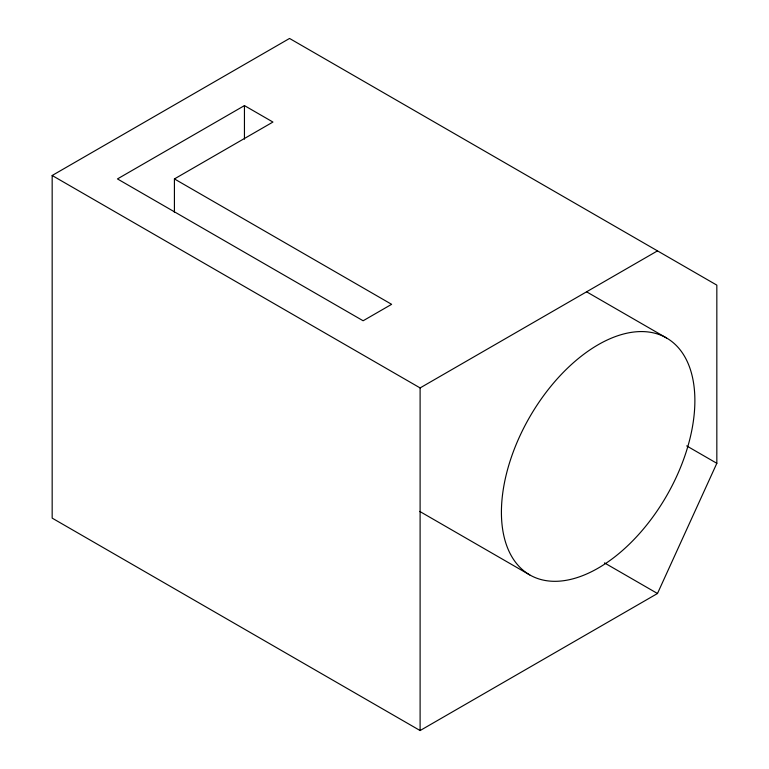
<?xml version="1.0" encoding="UTF-8"?>
<svg xmlns="http://www.w3.org/2000/svg" width="769" height="769" viewBox="0 0 769 769"><rect width="100%" height="100%" fill="white"/><g stroke="black" fill="none" stroke-linecap="round" stroke-linejoin="round"><path stroke-width="1.15" d="M657.485 593.505L716.833 463.303L716.833 285.136L289.548 38.45L52.167 175.495L52.167 518.123L420.105 730.55L657.485 593.505L604.472 562.898M174.419 178.927L272.937 122.05L244.446 105.603L117.455 178.927L363.131 320.769L391.623 304.322L174.419 178.927L174.419 212.465M52.167 175.495L420.105 387.922L657.485 250.877M586.651 291.855L666.54 337.976A136.795 78.986 -60 0 1 623.178 549.883A136.795 78.986 -60 0 1 504.704 481.49A136.795 78.986 -60 0 1 666.54 337.976M686.688 445.905L716.833 463.303M419.768 511.433L529.745 574.924M420.105 387.922L420.105 730.55M244.446 105.603L244.446 139.151"/></g></svg>
